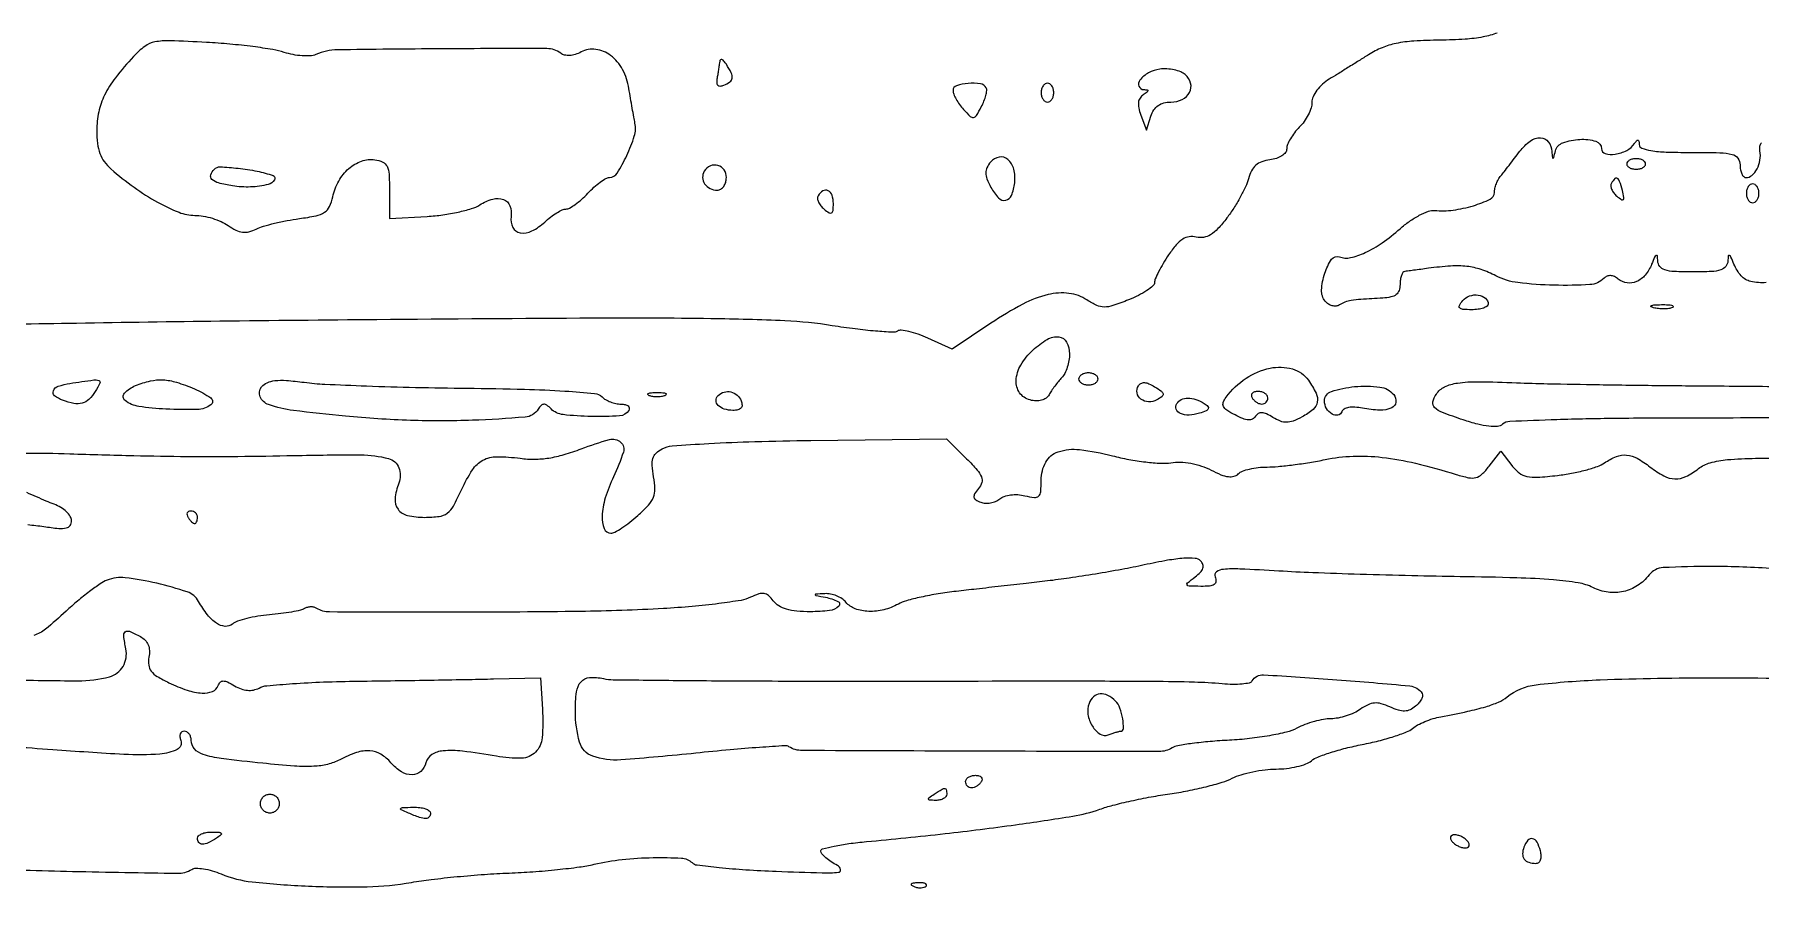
# Model space of a CAD drawing. Extents: x 0 to 5034, y 0 to 2560.
# Drawn here: x 2512.1 to 2786.2, y 223.4 to 359.7 of the extents above; entities that cross this region are included whole.
import ezdxf

# ---------------------------------------------------------------- set-up
doc = ezdxf.new("R2010")
doc.units = 0

msp = doc.modelspace()

# ---------------------------------------------------------------- linework, layer by layer
for points in [[(2033.325134, 261.316347, -0.000063), (2297.5, 260.550923, -0.001268)], [(2744.435066, 359.978248, -0.042606), (2742.192211, 359.348477, -0.031769), (2739.331324, 358.988807, -0.01226), (2735.332326, 358.840666, 0.011988), (2731.195931, 358.689686, 0.035154), (2728.370342, 358.318155, 0.047527), (2726.139795, 357.637934, 0.043145), (2724, 356.531492, -0.000914), (2722.459228, 355.562014, -0.000641), (2720.720312, 354.475393, -0.000646), (2719.052068, 353.438895, -0.00135), (2717.75, 352.637094, 0.04758), (2716.697994, 351.846713, 0.046787), (2715.807813, 350.867606, 0.050742), (2715.19726, 349.855848, 0.110841), (2715, 348.976947, -0.07863), (2714.857412, 348.075846, -0.038041), (2714.4125, 346.993228, -0.036516), (2713.765392, 345.911144, -0.043386), (2713, 345, 0.032267), (2712.234623, 344.128905, 0.032245), (2711.5875, 343.166387, 0.034018), (2711.136445, 342.254681, 0.098168), (2711, 341.566422, -0.165945), (2710.801696, 340.985376, -0.084), (2710.226771, 340.454692, -0.067029), (2709.362084, 340.043443, -0.04822), (2708.316063, 339.816422, 0.056196), (2707.031924, 339.516256, 0.095542), (2706.084825, 338.958269, 0.094166), (2705.404303, 338.081619, 0.053314), (2704.921765, 336.82186, -0.043506), (2704.46173, 335.546691, -0.017272), (2703.621802, 333.883837, -0.016939), (2702.586395, 332.141316, -0.020399), (2701.493887, 330.580872, -0.022842), (2700.072513, 328.884011, -0.067036), (2698.903152, 327.911068, -0.098964), (2697.804168, 327.493878, -0.101135), (2696.638185, 327.535943, 0.093883), (2695.495113, 327.593638, 0.109064), (2694.475733, 327.216844, 0.076018), (2693.449663, 326.311325, 0.025754), (2692.25, 324.715051, 0.013749), (2691.388518, 323.357588, 0.016747), (2690.660938, 322.039901, 0.015391), (2690.126286, 320.904914, 0.102722), (2690, 320.2967, -0.219807), (2689.761956, 319.781379, -0.030088), (2688.790734, 319.050422, -0.02998), (2687.460173, 318.279605, -0.021133), (2685.883349, 317.570002, -0.013861), (2683.391229, 316.652139, -0.080827), (2682.016115, 316.424766, -0.110108), (2680.839682, 316.683851, -0.036), (2679.278656, 317.553073, 0.11531), (2676.415122, 318.599753, 0.090016), (2673.099218, 318.404817, 0.062667), (2669.074401, 316.874039, 0.025045), (2664.002308, 313.842706), (2657.876405, 309.751985), (2654.025069, 311.488696, 0.021678), (2652.476187, 312.107847, 0.028135), (2651.007398, 312.531281, 0.028168), (2649.783291, 312.739014, 0.167889), (2649.160407, 312.599137, -0.153375), (2648.40448, 312.406764, -0.006969), (2645.705956, 312.593584, -0.011098), (2642.469336, 312.935513, -0.007672), (2638.823541, 313.459674, 0.028236), (2631.297329, 314.227578, 0.008015), (2619.533059, 314.571092, 0.004573), (2600.902, 314.645914, 0.00084), (2566.5, 314.411645, 0.000871), (2541.568667, 314.156555, 0.001139), (2518.775, 313.831699, 0.000837), (2499.670334, 313.483907, 0.010657)], [(2787.153038, 320.316264, -0.080481), (2784.69068, 320.490489, -0.154172), (2783.177055, 321.392025, -0.086655), (2782.039362, 323.227834, 0.008363), (2781.561162, 324.363176, 0.167583), (2781.309453, 324.634753, 0.522966), (2781.131363, 324.543743, 0.024619), (2781.063386, 323.75, -0.157581), (2780.744083, 322.871988, -0.152324), (2779.967271, 322.332427, -0.065259), (2778.449923, 322.065046, -0.011024), (2775.5, 322, -0.011024), (2772.550077, 322.065046, -0.065259), (2771.032729, 322.332427, -0.152324), (2770.255917, 322.871988, -0.157581), (2769.936614, 323.75, 0.024619), (2769.868637, 324.543743, 0.522966), (2769.690547, 324.634753, 0.167583), (2769.438838, 324.363176, 0.008363), (2768.960638, 323.227834, -0.076823), (2767.940831, 321.508119, -0.116146), (2766.562162, 320.458023, -0.140971), (2765.058881, 320.246825, -0.138935), (2763.663471, 320.864331, 0.060327), (2763.044739, 321.262857, 0.099104), (2762.444024, 321.418901, 0.113341), (2761.886897, 321.323763, 0.097948), (2761.392945, 320.992945, -0.183615), (2759.160616, 319.990114, -0.020449), (2753.480878, 319.88709, -0.024713), (2747.724943, 320.303232, -0.08915), (2744.224919, 321.38369, 0.038212), (2741.862244, 322.385015, 0.05348), (2739.625042, 322.879699, 0.044302), (2737.034565, 322.937245, 0.017698), (2733.5, 322.576438, -0.000664), (2732.296397, 322.411988, -0.000792), (2731.160937, 322.260217, -0.000683), (2730.203017, 322.135053, -0.005165), (2729.75, 322.081242, 0.219168), (2729.46203, 321.908852, 0.063583), (2729.220313, 321.436365, 0.05101), (2729.054894, 320.77177, 0.035519), (2729, 320, -0.08232), (2728.842937, 319.05248, -0.145805), (2728.387743, 318.412314, -0.113534), (2727.562108, 318.026624, -0.039303), (2726.25, 317.85194, 0.002721), (2722.788514, 317.646679, 0.023113), (2721.240903, 317.474361, 0.051082), (2720.256139, 317.213257, 0.053854), (2719.363307, 316.76101, -0.121791), (2718.84468, 316.581005, -0.088517), (2718.233605, 316.633004, -0.080182), (2717.624419, 316.906136, -0.074278), (2717.113721, 317.362975, -0.189239), (2716.534396, 319.118959, -0.06493), (2717.036061, 321.798737, -0.073596), (2718.135685, 324.008921, -0.344932), (2719.404184, 324.398394, 0.148182), (2721.122417, 324.27415, 0.05358), (2723.463148, 325.07355, 0.043854), (2726.160215, 326.631458, 0.028155), (2729, 328.870941, -0.028533), (2730.486848, 330.041661, -0.030911), (2732.059375, 331.001783, -0.032501), (2733.496804, 331.646058, -0.112886), (2734.5, 331.778814, 0.05672), (2737.426612, 331.837547, 0.040135), (2740.641348, 332.534889, 0.037593), (2743.314877, 333.568747, 0.289357), (2744, 334.653497, -0.057385), (2744.073215, 335.289331, -0.034154), (2744.296947, 336.018871, -0.033804), (2744.623768, 336.72508, -0.049005), (2745.010883, 337.292206, 0.007138), (2745.532645, 337.933999, 0.002064), (2746.319929, 338.939657, 0.002075), (2747.197898, 340.080488, 0.002213), (2748.047672, 341.204498, -0.074434), (2749.665607, 342.802774, -0.162104), (2751.308148, 343.327622, -0.233768), (2752.53806, 342.700671, -0.143371), (2753.116001, 341.143011, 0.004701), (2753.193078, 340.180253, 0.44238), (2753.292828, 340.104656, 0.286644), (2753.410431, 340.212645, 0.003515), (2753.689326, 341.25, -0.247349), (2754.869992, 342.541554, -0.074711), (2757.562194, 343.076404, -0.082796), (2760.115072, 342.773117, -0.333425), (2761, 341.59362, 0.337686), (2761.596033, 340.811729, 0.106217), (2763.161046, 340.723203, 0.079553), (2765.002071, 341.320877, 0.126687), (2766.234687, 342.412284, -0.029473), (2766.574329, 342.856308, -0.274601), (2766.793903, 342.929779, -0.311475), (2766.942298, 342.771696, -0.034426), (2766.984687, 342.25, 0.31167), (2767.400531, 341.663187, 0.048871), (2768.849516, 341.289541, 0.030239), (2771.240734, 341.06351, 0.008447), (2775, 341, -0.005351), (2779.801161, 340.948615, -0.055952), (2781.75, 340.6875, -0.176663), (2782.650825, 340.078201, -0.157888), (2783, 339, 0.045091), (2783.06918, 338.23444, 0.064972), (2783.276414, 337.5875, 0.084925), (2783.581425, 337.150357, 0.200667), (2783.940983, 337, 0.181212), (2784.893674, 337.357001, 0.093304), (2785.693441, 338.371348, 0.079952), (2786.162618, 339.777583, 0.081559), (2786.162183, 341.25, -0.078477), (2786.157521, 341.975962, -0.131142), (2786.400016, 342.532359, -0.136836)], [(2788.353626, 274.838992, 0.017078), (2778.549948, 275.194741, 0.013096), (2770.795091, 275.008036, 0.218936), (2768.57105, 273.846407, -0.08347), (2766.732519, 272.147839, -0.089819), (2764.484241, 271.19692, -0.089435), (2762.037133, 271.092648, -0.081915), (2759.625365, 271.836779, 0.07634), (2757.314246, 272.578001, 0.018966), (2753.358131, 273.055207, 0.013274), (2747.533149, 273.379236, 0.003888), (2738.569788, 273.569706, -0.002382), (2730.864575, 273.710219, -0.001968), (2722.653466, 273.931425, -0.001986), (2715.121839, 274.193941, -0.005321), (2709.761159, 274.459269, 0.003473), (2703.566671, 274.788825, 0.03385), (2700.944491, 274.732525, 0.135196), (2699.846748, 274.321957, 0.339884), (2699.618148, 273.552707, -0.101843), (2699.739949, 272.814036, -0.23919), (2699.474877, 272.339176, -0.12705), (2698.753597, 272.084545, -0.024444), (2697.356989, 272.031803, -0.005951), (2695.508278, 272.074393, -0.253027), (2695.179443, 272.267322, -0.373384), (2695.233346, 272.581057, -0.009606), (2696.446253, 273.53555, 0.036127), (2697.287825, 274.27328, 0.111469), (2697.685221, 274.91165, 0.168127), (2697.686192, 275.498982, 0.113968), (2697.328481, 276.071519, 0.179324), (2696.433921, 276.482347, 0.036594), (2694.662473, 276.486756, 0.026422), (2692.088418, 276.167236, 0.00894), (2688.382228, 275.438261, -0.007369), (2684.820044, 274.72598, -0.00455), (2680.612279, 273.988454, -0.004563), (2676.440116, 273.335305, -0.00817), (2673, 272.886167, -0.000015), (2669.620405, 272.501078, -0.000009), (2665.646875, 272.048503, -0.000009), (2661.720815, 271.601478, -0.000016), (2658.5, 271.234917, 0.012355), (2655.659914, 270.840481, 0.013335), (2652.914624, 270.314281, 0.012932), (2650.58997, 269.740697, 0.060409), (2649.315741, 269.219239, -0.066312), (2647.02034, 268.311245, -0.069613), (2644.605579, 268.056145, -0.07821), (2642.473227, 268.465912, -0.13382), (2641, 269.5, 0.07507), (2640.367239, 270.064237, 0.048554), (2639.495827, 270.519372, 0.047819), (2638.533582, 270.805187, 0.06436), (2637.627555, 270.863818, 0.001413), (2636.177472, 270.766884, 0.4565), (2636.11649, 270.685783, 0.299562), (2636.209157, 270.594673, 0.001134), (2637.75, 270.294267, -0.064484), (2639.718157, 269.644075, -0.523385), (2639.843658, 268.859306, -0.163652), (2638.395452, 268.176481, -0.029048), (2635.360243, 268, -0.022497), (2633.177044, 268.09828, -0.048575), (2631.526273, 268.410703, -0.065048), (2630.309024, 268.945607, -0.099192), (2629.460761, 269.722776, 0.051825), (2628.702413, 270.56181, 0.144911), (2627.993806, 270.899304, 0.12196), (2627.137056, 270.825397, 0.031784), (2625.850518, 270.293068, -0.073389), (2624.335379, 269.808813, -0.008584), (2620.81234, 269.291963, -0.010148), (2616.575585, 268.831733, -0.00814), (2612, 268.50343, -0.010397), (2598.785395, 268.046627, -0.00355), (2579.600849, 267.918852, -0.000717), (2558.949467, 267.95757, -0.138441), (2556.955262, 268.52765, 0.083099), (2556.515287, 268.707351, 0.059451), (2555.985484, 268.762211, 0.058768), (2555.450593, 268.690658, 0.075943), (2554.99532, 268.497108, -0.082814), (2554.353042, 268.234354, -0.011656), (2552.945381, 267.949355, -0.013035), (2551.248344, 267.692209, -0.010752), (2549.42763, 267.504357, 0.019586), (2547.583488, 267.281106, 0.021348), (2545.815384, 266.918401, 0.021405), (2544.33865, 266.48122, 0.090772), (2543.538256, 266.031749, -0.199243), (2542.386118, 265.676121, -0.125445), (2541.040829, 266.157349, -0.079455), (2539.594148, 267.509651, -0.037598), (2538.179298, 269.644096, 0.185597), (2536.377627, 271.141934, 0.024781), (2531.537294, 272.518099, 0.027275), (2526.534979, 273.391798, 0.125721), (2523.643171, 273.008578, 0.053814), (2522.540106, 272.42106, 0.012744), (2520.843995, 271.203996, 0.012969), (2518.956356, 269.69668, 0.012463), (2517.123619, 268.073945, -0.014842), (2513.857089, 265.209312, -0.10605), (2512.002777, 264.24641, -0.227513)], [(2793.697148, 298.865866, -0.002527), (2774.83398, 298.775662, 0.002766), (2763.143552, 298.714166, 0.00556), (2753.919845, 298.512022, 0.002236), (2746.427243, 298.230885, 0.161195), (2745.286209, 297.799288, -0.149068), (2744.452911, 297.461324, -0.049814), (2743.123339, 297.474886, -0.036598), (2741.338178, 297.805101, -0.016154), (2739.036209, 298.487973, -0.010237), (2735.730153, 299.661746, -0.101554), (2734.492147, 300.444902, -0.261566), (2734.224216, 301.334075, -0.092723), (2734.765313, 302.600056, -0.13551), (2736.076564, 303.733025, -0.075948), (2738.108857, 304.343038, -0.038044), (2741.435787, 304.556076, -0.007256), (2747.5, 304.394636, 0.005122), (2752.42626, 304.24245, 0.0012), (2760.681211, 304.091864, 0.001236), (2770.178741, 303.964895, 0.001214), (2779.733911, 303.883992, -0.002303), (2791.904181, 303.754453, -0.012089)], [(2510.553027, 293.187471, -0.011162), (2517.75, 293.108341, 0.002347), (2527.886444, 292.818122, 0.003996), (2536.361562, 292.683042, 0.004267), (2544.436199, 292.687804, 0.003221), (2553.306116, 292.825872, -0.006379), (2563.934761, 292.924175, -0.063657), (2568.338057, 292.345581, -0.241706), (2569.972567, 290.876607, -0.183957), (2569.973851, 288.431223, 0.065207), (2569.384241, 285.947676, 0.189843), (2569.850081, 284.279791, 0.176978), (2571.363119, 283.303808, 0.055697), (2574.081995, 283, 0.031385), (2576.384838, 283.144692, 0.129779), (2577.667131, 283.662239, 0.10756), (2578.653766, 284.799103, 0.018255), (2579.946231, 287.381969, -0.035247), (2581.665887, 290.545345, -0.128298), (2583.329427, 292.086423, -0.124835), (2585.560709, 292.641015, -0.03258), (2589.27353, 292.381045, 0.036614), (2591.524791, 292.241638, 0.035765), (2593.790363, 292.429773, 0.032057), (2596.218082, 292.968687, 0.020377), (2598.964551, 293.88885, -0.022931), (2603.421094, 295.356682, -0.251685), (2605.197492, 294.95794, -0.302879), (2605.638921, 293.354653, -0.02998), (2604.083359, 289.453952, 0.034533), (2602.771327, 286.074914, 0.063464), (2602.259534, 283.173009, 0.10654), (2602.582129, 281.229271, 0.307707), (2603.654936, 280.5, 0.125214), (2604.284263, 280.660111, 0.019706), (2605.390825, 281.319915, 0.020839), (2606.658469, 282.222502, 0.016853), (2607.94252, 283.291201, 0.024105), (2609.624329, 284.941767, 0.090564), (2610.413804, 286.184539, 0.104787), (2610.653221, 287.526971, 0.0383), (2610.442445, 289.455101, -0.02593), (2610.201953, 291.244505, -0.095103), (2610.3245, 292.375993, -0.129073), (2610.828691, 293.190564, -0.067207), (2611.803818, 293.895007, -0.104647), (2613.398083, 294.358389, -0.004567), (2619.215044, 294.738152, -0.007109), (2626.496705, 295.043008, -0.003937), (2635.392105, 295.218728), (2656.986296, 295.475243), (2660.164721, 292.296817, -0.014833), (2661.846113, 290.51259, -0.086427), (2662.522509, 289.41833, -0.168534), (2662.564999, 288.520503, -0.101871), (2662.058949, 287.571029, 0.030128), (2661.436289, 286.721479, 0.184066), (2661.325831, 286.198609, 0.221133), (2661.598321, 285.792628, 0.04453), (2662.400111, 285.399957, 0.079313), (2663.124974, 285.246888, 0.056087), (2663.956807, 285.298725, 0.055639), (2664.764205, 285.535673, 0.074162), (2665.417082, 285.931184, -0.092738), (2666.145488, 286.336501, -0.049346), (2667.154907, 286.566701, -0.045905), (2668.290428, 286.605163, -0.047039), (2669.404347, 286.434651, 0.030229), (2670.918531, 286.150559, 0.22554), (2671.594706, 286.373611, 0.184564), (2671.927847, 287.074891, 0.019619), (2672, 288.913031, -0.126446), (2672.731981, 291.761202, -0.186686), (2674.686211, 293.402428, -0.112672), (2678.111573, 293.763564, -0.033481), (2683.317317, 292.782401, 0.017529), (2685.913119, 292.206909, 0.016426), (2688.599667, 291.800139, 0.016654), (2691.005715, 291.597273, 0.052731), (2692.61772, 291.685299, -0.04998), (2694.108913, 291.774939, -0.035744), (2695.770977, 291.589196, -0.034752), (2697.447162, 291.157219, -0.038907), (2698.982622, 290.508987, 0.02239), (2700.559814, 289.780918, 0.062939), (2701.731673, 289.466677, 0.097649), (2702.621729, 289.518716, 0.13387), (2703.314902, 289.914902, -0.107081), (2703.964895, 290.333408, -0.031465), (2705.106383, 290.681252, -0.030026), (2706.47425, 290.920068, -0.028211), (2707.889805, 291, 0.023167), (2709.622288, 291.080315, 0.008733), (2712.034667, 291.347037, 0.008629), (2714.653727, 291.729059, 0.010396), (2717.099398, 292.181403, -0.041943), (2721.529515, 292.714887, -0.037283), (2726.167924, 292.536114, -0.031022), (2731.455913, 291.600731, -0.016218), (2737.904683, 289.819214, 0.023306), (2739.896981, 289.299096, 0.113816), (2741.054349, 289.319811, 0.131572), (2741.998744, 289.843358, 0.035398), (2743.154683, 291.129338), (2745, 293.5), (2746.75, 291.264333, 0.057827), (2747.92833, 290.072419, 0.115052), (2749.119006, 289.502376, 0.070867), (2750.806654, 289.374013, 0.012302), (2754, 289.662788, 0.018044), (2756.250301, 290.004898, 0.018194), (2758.463799, 290.507654, 0.018336), (2760.355223, 291.085278, 0.067014), (2761.472506, 291.648455, -0.055099), (2763.36195, 292.657797, -0.117966), (2764.987928, 292.89639, -0.105765), (2766.66127, 292.378958, -0.038989), (2768.727129, 291, 0.04328), (2770.891832, 289.581721, 0.115756), (2772.661292, 289.105282, 0.123138), (2774.389893, 289.478261, 0.052299), (2776.409108, 290.75, -0.100936), (2778.259286, 291.679076, -0.043494), (2780.988744, 292.167992, -0.02136), (2785.460476, 292.380999, -0.003396), (2794.234629, 292.364253, -0.005364)], [(2511.068066, 281.847149, -0.013542), (2513.598726, 281.537466, 0.012092), (2515.958821, 281.241706, 0.077116), (2517.160276, 281.305978, 0.192152), (2517.764632, 281.708049, 0.152176), (2518, 282.463478, 0.142462), (2517.801428, 283.146263, 0.060843), (2517.192187, 283.888093, 0.053336), (2516.302014, 284.572016, 0.047056), (2515.25, 285.086048, -0.008452), (2513.987977, 285.586259, -0.004602), (2512.454869, 286.240728, -0.004584), (2510.907872, 286.934997, -0.007254)], [(2507.775327, 257.216934, 0.007627), (2518.992001, 257.028094, 0.063734), (2524.016553, 257.6631, 0.201601), (2526.175481, 259.307319, 0.181826), (2526.631558, 262.092212, -0.016151), (2526.287917, 264.154711, -0.256028), (2526.535158, 264.795023, -0.28631), (2527.181252, 264.888259, -0.019256), (2528.933838, 264.035409, -0.077765), (2529.685817, 263.467758, -0.094244), (2530.170052, 262.730319, -0.08763), (2530.371389, 261.822647, -0.058154), (2530.293707, 260.756095, 0.0788), (2530.254308, 259.510023, 0.135714), (2530.651417, 258.558719, 0.09191), (2531.616497, 257.708401, 0.023502), (2533.459537, 256.720687, 0.02962), (2536.387482, 255.531667, 0.066713), (2538.734002, 255.072356, 0.107577), (2540.384241, 255.328962, 0.217002), (2541.286013, 256.25, -0.102783), (2541.623779, 256.798077, -0.208552), (2542.080791, 256.992615, -0.110832), (2542.760637, 256.833769, -0.020876), (2543.892378, 256.227143, 0.04618), (2544.933842, 255.734944, 0.064517), (2545.937751, 255.510092, 0.071055), (2546.888368, 255.558032, 0.074085), (2547.773032, 255.871128, -0.099563), (2549.016277, 256.24157, -0.00543), (2553.105203, 256.570434, -0.008269), (2558.011222, 256.83, -0.005932), (2563.5, 256.964262, 0.000529), (2569.409953, 257.044934, 0.000462), (2575.590625, 257.141561, 0.000465), (2581.17577, 257.239238, 0.001386), (2585, 257.320276), (2592.5, 257.5), (2592.793375, 252.5, -0.03607), (2592.732351, 247.980036, -0.173577), (2591.677909, 245.676849, -0.196461), (2589.494761, 244.728632, -0.047883), (2585.5, 245.024475, 0.010941), (2580.075064, 245.831803, 0.0543), (2576.996189, 245.885256, 0.119422), (2575.223187, 245.28023, 0.189326), (2574.289749, 244, -0.144012), (2573.453402, 242.61055, -0.187892), (2572.082815, 242.076658, -0.141534), (2570.393347, 242.564668, -0.075216), (2568.732028, 244, 0.081312), (2567.121539, 245.357682, 0.120587), (2565.365171, 245.897429, 0.096409), (2563.269606, 245.614738, 0.038615), (2560.596458, 244.473484, -0.059814), (2558.662786, 243.742963, -0.049062), (2556.475702, 243.426534, -0.029794), (2553.420123, 243.469109, -0.007112), (2548.356403, 243.914481, -0.005473), (2541.788355, 244.659174, -0.046708), (2538.897771, 245.29705, -0.133811), (2537.520737, 246.192526, -0.184081), (2537, 247.559017, 0.075245), (2536.916675, 248.109575, 0.088895), (2536.674822, 248.576711, 0.100703), (2536.315169, 248.888989, 0.129283), (2535.893011, 249, 0.15171), (2535.517214, 248.883289, 0.152442), (2535.274514, 248.574413, 0.115417), (2535.211464, 248.105367, 0.067655), (2535.341982, 247.551192, -0.389686), (2534.767963, 246.100407, -0.094639), (2532.045021, 245.369765, -0.032187), (2526.312237, 245.317675, -0.005038), (2515.023513, 246.056362, 0.005314), (2508.435872, 246.483785, 0.007731)], [(2502.739526, 227.201204, 0.004291), (2518.175848, 226.733657, 0.001519), (2534.797663, 226.423472, 0.143267), (2537.089262, 227.055167, -0.143191), (2537.770666, 227.24311, -0.034758), (2538.94643, 227.143155, -0.032828), (2540.333144, 226.833161, -0.027561), (2541.753167, 226.329773, 0.07263), (2546.709445, 225.060145, 0.015321), (2555.641728, 224.387821, 0.016882), (2564.955673, 224.287902, 0.037699), (2572, 224.983274, -0.013453), (2575.126036, 225.445672, -0.006122), (2579.234375, 225.889885, -0.006057), (2583.579002, 226.252849, -0.008279), (2587.5, 226.467458, 0.008528), (2591.275739, 226.676006, 0.007672), (2595.178125, 227.018642, 0.007712), (2598.668411, 227.433636, 0.023928), (2601, 227.861807, -0.030551), (2605.431416, 228.615092, -0.022757), (2610.383338, 228.92145, -0.017641), (2614.853551, 228.836519, -0.175703), (2616.55, 228.115006, 0.158215), (2617.341858, 227.745926, 0.005159), (2620.867447, 227.349363, 0.009426), (2625.088041, 226.998923, 0.006362), (2629.913649, 226.751317, 0.002156), (2637.222543, 226.501028, 0.030932), (2639.822141, 226.584048, 0.45086), (2640.149347, 227.032922, 0.221238), (2639.663649, 227.668248, -0.023765), (2638.643679, 228.266068, -0.031613), (2637.782447, 228.908464, -0.032764), (2637.162313, 229.509288, -0.18603), (2637, 229.930446, -0.340547), (2637.285007, 230.300372, -0.012344), (2639.129687, 230.738511, -0.018062), (2641.470622, 231.146101, -0.011118), (2644.25, 231.464417, 0.004833), (2656.744688, 232.736537, 0.006702), (2667.915531, 234.134914, 0.006071), (2677.030099, 235.513171, 0.04427), (2681.308308, 236.608778, -0.021908), (2683.380812, 237.239391, -0.008625), (2686.283451, 237.932255, -0.008517), (2689.450889, 238.57444, -0.010529), (2692.422373, 239.059903, 0.013136), (2695.306963, 239.546621, 0.012476), (2698.212386, 240.191376, 0.012527), (2700.751489, 240.889661, 0.042353), (2702.348661, 241.524049, -0.0418), (2703.76997, 242.0904, -0.021789), (2705.618359, 242.566439, -0.021511), (2707.570375, 242.892435, -0.030625), (2709.324897, 243, 0.029243), (2710.978821, 243.096815, 0.028429), (2712.626097, 243.385998, 0.029643), (2714.040864, 243.808019, 0.08646), (2714.921259, 244.314036, -0.081536), (2715.917214, 244.899504, -0.014798), (2717.94562, 245.61504, -0.015587), (2720.395723, 246.315241, -0.013573), (2723, 246.897742, 0.013542), (2725.598527, 247.478789, 0.015777), (2728.03125, 248.174702, 0.014862), (2730.038544, 248.884524, 0.085802), (2731, 249.461901, -0.056341), (2731.785335, 249.998515, -0.023938), (2732.940625, 250.540988, -0.023318), (2734.241415, 251.007727, -0.028244), (2735.5, 251.317597, 0.006633), (2739.746563, 252.170452, 0.019792), (2742.61789, 252.906812, 0.028786), (2744.628238, 253.636501, 0.067037), (2746, 254.458047, -0.139545), (2750.606282, 256.384858, -0.020508), (2760.790117, 257.179513, -0.009926), (2779.020645, 257.489684, -0.000998), (2822.5, 257.279414, 0.000401)]]:
    msp.add_lwpolyline(points, format="xyb")
for points in [[(2527.833981, 356.243245, 0.020932), (2524.975782, 352.867601, 0.050361), (2523.237826, 350.096053, 0.062674), (2522.312732, 347.432372, 0.052318), (2522, 344.451808, 0.030231), (2522.123344, 342.41364, 0.058485), (2522.507394, 340.828655, 0.067626), (2523.19908, 339.530646, 0.056525), (2524.25, 338.374091, 0.024673), (2527.918615, 335.46194, 0.029099), (2531.66593, 333.094597, 0.031486), (2535.071173, 331.48189, 0.095123), (2537.581244, 331, -0.044985), (2538.888751, 330.882125, -0.0294), (2540.361004, 330.524022, -0.029539), (2541.7666, 330.000651, -0.048916), (2542.86836, 329.379651, 0.03724), (2544.107379, 328.642717, 0.084116), (2545.148963, 328.32703, 0.092636), (2546.171689, 328.38672, 0.052613), (2547.340867, 328.811082, -0.040412), (2548.484151, 329.257838, -0.013029), (2550.24102, 329.735912, -0.012898), (2552.230958, 330.168034, -0.014115), (2554.181755, 330.482471, 0.017424), (2556.833271, 330.92787, 0.09457), (2558.175677, 331.479437, 0.139697), (2558.957461, 332.380259, 0.055298), (2559.488435, 333.947347, -0.073156), (2560.438711, 336.454796, -0.0853), (2562.035876, 338.435949, -0.095323), (2564.039657, 339.615494, -0.121256), (2566.167535, 339.830358, -0.073362), (2567.418892, 339.460803, -0.173541), (2568.102065, 338.78863, -0.097834), (2568.423665, 337.55394, -0.014941), (2568.5, 335), (2568.5, 330.5), (2574.5, 330.839042, 0.020076), (2576.968031, 331.078184, 0.01976), (2579.422169, 331.51528, 0.020086), (2581.537632, 332.068851, 0.068044), (2582.830788, 332.665029, -0.072615), (2584.894656, 333.593855, -0.161198), (2586.597632, 333.522743, -0.21368), (2587.616454, 332.509995, -0.127463), (2587.814014, 330.781471, 0.15244), (2588.093435, 329.080226, 0.241517), (2589.260097, 328.22692, 0.156841), (2591.117802, 328.514548, 0.071438), (2593.15799, 329.932563, -0.023307), (2594.091033, 330.723923, -0.026185), (2595.059283, 331.39269, -0.026771), (2595.933321, 331.868556, -0.111721), (2596.514247, 332, 0.129569), (2597.099948, 332.154368, 0.026701), (2598.007251, 332.734375, 0.026424), (2599.017411, 333.542956, 0.022193), (2600, 334.5, -0.020557), (2600.978072, 335.458899, -0.024779), (2601.974701, 336.272852, -0.02461), (2602.864797, 336.863789, -0.129214), (2603.424314, 337.024604, 0.251118), (2604.656163, 337.721643, 0.031014), (2606.192136, 340.521245, 0.034717), (2607.382382, 343.586486, 0.126169), (2607.485908, 345.656667, -0.005407), (2607.302563, 346.608811, -0.001718), (2607.049577, 348.031508, -0.001715), (2606.778502, 349.619071, -0.001909), (2606.528057, 351.152723, 0.08329), (2605.511358, 354.177587, 0.107406), (2603.618039, 356.405266, 0.130138), (2601.265476, 357.382054, 0.15782), (2598.925887, 356.960336, -0.046335), (2598.002786, 356.571368, -0.061571), (2597.107971, 356.405575, -0.071363), (2596.31381, 356.471056, -0.107002), (2595.686078, 356.765006, 0.163994), (2593.509549, 357.500914, 0.001589), (2576.65718, 357.463367, 0.002393), (2560.250912, 357.296131, 0.098378), (2556.791241, 356.554732, -0.08743), (2555.908102, 356.345328, -0.031851), (2554.617629, 356.352144, -0.030411), (2553.17676, 356.540175, -0.031803), (2551.791241, 356.90009, 0.038637), (2549.954363, 357.350576, 0.008944), (2546.802672, 357.812006, 0.009182), (2543.144186, 358.212825, 0.008867), (2539.43062, 358.484498, 0.005365), (2533.604764, 358.74429, 0.056246), (2531.226779, 358.557138, 0.112653), (2529.614429, 357.846227, 0.046714)], [(2620.938802, 355.5, -0.011443), (2620.881452, 355.001111, -0.004215), (2620.778528, 354.300026, -0.004175), (2620.65324, 353.53603, -0.005006), (2620.522135, 352.819239, 0.054524), (2620.464659, 352.119691, 0.184161), (2620.636532, 351.70299, 0.220792), (2621.014607, 351.551659, 0.078293), (2621.598646, 351.676228, 0.066177), (2622.550452, 352.194435, 0.207893), (2622.910368, 352.808548, 0.14585), (2622.766278, 353.650546, 0.028655), (2622, 355, 0.032519), (2621.620168, 355.511489, 0.107086), (2621.288406, 355.765625, 0.292149), (2621.062816, 355.736554, 0.198183)], [(2690.834634, 354.229681, 0.092886), (2689.065967, 353.654529, 0.10147), (2687.688312, 352.489684, 0.260808), (2687.534173, 351.512239, 0.310539), (2688.281385, 350.984687, -0.03205), (2688.828948, 350.942638, -0.395237), (2688.948875, 350.793509, -0.219877), (2688.822933, 350.56749, -0.016033), (2688.218725, 350.156341, 0.107742), (2687.697654, 349.640769, 0.114239), (2687.45234, 348.965696, 0.08383), (2687.493158, 348.082947, 0.035224), (2687.827203, 346.938077), (2688.716956, 344.532847), (2689.425866, 346.766423, -0.06744), (2689.892962, 347.753452, -0.095473), (2690.56581, 348.451452, -0.092907), (2691.464728, 348.861641, -0.060777), (2692.598772, 349, 0.111561), (2694.406096, 349.408334, 0.162315), (2695.57402, 350.532317, 0.188131), (2695.73736, 352.000065, 0.149118), (2694.886744, 353.365478, 0.085704), (2694.164291, 353.805055, 0.041397), (2693.124405, 354.118625, 0.039447), (2691.956935, 354.272767, 0.045426)], [(2658, 350.828741, 0.095896), (2658.111149, 350.254543, 0.03048), (2658.486683, 349.46376, 0.029159), (2659.022715, 348.613694, 0.028674), (2659.656792, 347.826747, 0.017565), (2660.724061, 346.72761, 0.232113), (2661.24795, 346.560468, 0.222457), (2661.71427, 346.869396, 0.016138), (2662.495644, 348.248006, 0.02548), (2662.918964, 349.165181, 0.031499), (2663.213599, 350.058789, 0.032921), (2663.359339, 350.817831, 0.154108), (2663.279835, 351.25, 0.23808), (2662.34845, 351.908752, 0.057001), (2660.396721, 351.975646, 0.059826), (2658.561557, 351.605307, 0.323683)], [(2672, 350.5, 0.064853), (2672.074694, 349.926543, 0.082425), (2672.29375, 349.440625, 0.098894), (2672.618646, 349.115568, 0.148195), (2673, 349, 0.148195), (2673.381354, 349.115568, 0.098894), (2673.70625, 349.440625, 0.082425), (2673.925306, 349.926543, 0.064853), (2674, 350.5, 0.064853), (2673.925306, 351.073457, 0.082425), (2673.70625, 351.559375, 0.098894), (2673.381354, 351.884432, 0.148195), (2673, 352, 0.148195), (2672.618646, 351.884432, 0.098894), (2672.29375, 351.559375, 0.082425), (2672.074694, 351.073457, 0.064853)], [(2663.981943, 339.478242, 0.058496), (2663.394051, 338.572783, 0.118308), (2663.20675, 337.748694, 0.092992), (2663.396752, 336.799131, 0.027121), (2664.030509, 335.442993, 0.063854), (2665.222089, 333.770126, 0.258797), (2666.368571, 333.392932, 0.257792), (2667.298952, 334.165878, 0.063515), (2667.800558, 336.162715, 0.09202), (2667.660918, 338.332304, 0.153182), (2666.709071, 339.878559, 0.22547), (2665.333778, 340.261364, 0.178361)], [(2765, 339.166667, 0.17482), (2765.114688, 338.848674, 0.093122), (2765.440625, 338.578125, 0.073362), (2765.926139, 338.395023, 0.053595), (2766.5, 338.333333, 0.053595), (2767.073861, 338.395023, 0.073362), (2767.559375, 338.578125, 0.093122), (2767.885312, 338.848674, 0.17482), (2768, 339.166667, 0.17482), (2767.885312, 339.484659, 0.093122), (2767.559375, 339.755208, 0.073362), (2767.073861, 339.93831, 0.053595), (2766.5, 340, 0.053595), (2765.926139, 339.93831, 0.073362), (2765.440625, 339.755208, 0.093122), (2765.114688, 339.484659, 0.17482)], [(2550, 337.321927, -0.491055), (2550.234815, 336.619998, -0.185013), (2549.239114, 335.916944, -0.052432), (2546.43222, 335.50952, -0.050105), (2543.557584, 335.684368, -0.02186), (2541.345632, 336.143331, -0.125074), (2540.300403, 336.710492, -0.294676), (2540.114725, 337.432686, -0.116503), (2540.678494, 338.345161, -0.211695), (2541.608064, 338.703748, -0.015069), (2544.438915, 338.479079, -0.021873), (2547.466515, 338.011985, -0.034571)], [(2618.5, 338, 0.146325), (2618.228266, 336.990666, 0.144467), (2618.553147, 335.992115, 0.131205), (2619.404587, 335.262677, 0.112333), (2620.559017, 335, 0.137622), (2621.108519, 335.154167, 0.100183), (2621.576711, 335.5875, 0.086062), (2621.891917, 336.235643, 0.070352), (2622, 337, 0.14817), (2621.627782, 338.228473, 0.177865), (2620.657809, 338.936213, 0.178179), (2619.461727, 338.847111, 0.148632)], [(2636.570027, 334.113307, 0.165938), (2636.471484, 333.682148, 0.078442), (2636.620389, 333.124078, 0.064546), (2636.981976, 332.529284, 0.050777), (2637.51101, 331.990862, 0.028529), (2638.319179, 331.394552, 0.286403), (2638.720171, 331.386223, 0.241254), (2638.95125, 331.754609, 0.021696), (2639, 332.877555, 0.080485), (2638.787914, 334.186567, 0.197273), (2638.163326, 334.912066, 0.258637), (2637.348711, 334.882954, 0.119392)], [(2762.570027, 336.113307, 0.158778), (2762.466242, 335.686706, 0.080334), (2762.597278, 335.143258, 0.06677), (2762.933566, 334.569661, 0.053666), (2763.432336, 334.056156, 0.020832), (2764.182735, 333.484437, 0.365866), (2764.465478, 333.510543, 0.250132), (2764.562492, 333.839186, 0.013155), (2764.304694, 334.942849, 0.014693), (2763.876895, 336.402167, 0.167202), (2763.52057, 336.874917, 0.367379), (2763.120745, 336.830527, 0.05067)], [(2784, 334.5, 0.064853), (2784.074694, 333.926543, 0.082425), (2784.29375, 333.440625, 0.098894), (2784.618646, 333.115568, 0.148195), (2785, 333, 0.148195), (2785.381354, 333.115568, 0.098894), (2785.70625, 333.440625, 0.082425), (2785.925306, 333.926543, 0.064853), (2786, 334.5, 0.064853), (2785.925306, 335.073457, 0.082425), (2785.70625, 335.559375, 0.098894), (2785.381354, 335.884432, 0.148195), (2785, 336, 0.148195), (2784.618646, 335.884432, 0.098894), (2784.29375, 335.559375, 0.082425), (2784.074694, 335.073457, 0.064853)], [(2743, 316.893011, -0.251687), (2742.81567, 316.550019, -0.064169), (2742.229657, 316.262322, -0.04978), (2741.382133, 316.065013, -0.032325), (2740.377555, 316, -0.016407), (2738.978267, 316.045928, -0.183144), (2738.479603, 316.273356, -0.335831), (2738.425425, 316.67943, -0.044371), (2738.950668, 317.440559, -0.13795), (2740.037096, 318.190066, -0.116558), (2741.431061, 318.326642, -0.140564), (2742.559595, 317.83117, -0.223041)], [(2772.269032, 316.344063, -0.06278), (2771.671085, 316.185595, -0.030339), (2770.880008, 316.127736, -0.029507), (2770.036634, 316.167106, -0.037336), (2769.269032, 316.307009, -0.087174), (2768.883358, 316.48334, -0.597527), (2768.900903, 316.643467, -0.080377), (2769.431793, 316.764444, -0.012823), (2770.5, 316.805051, -0.014395), (2771.580113, 316.787295, -0.052471), (2772.257153, 316.684921, -0.333666), (2772.386009, 316.52287, -0.31318)], [(2676.5, 308.981374, -0.043174), (2676.409563, 307.935988, -0.035377), (2676.139294, 306.847216, -0.036677), (2675.743159, 305.876233, -0.074251), (2675.272065, 305.200636, 0.017944), (2674.744109, 304.600207, 0.011434), (2674.171905, 303.866737, 0.011486), (2673.64303, 303.120682, 0.020877), (2673.251175, 302.484342, -0.106643), (2672.767835, 301.936233, -0.091846), (2672.075845, 301.599873, -0.078439), (2671.211571, 301.502043, -0.053033), (2670.229111, 301.650337, -0.177468), (2668.582224, 302.794175, -0.169092), (2668.023107, 304.757416, -0.119703), (2668.770618, 307.210017, -0.072446), (2670.686406, 309.585175, -0.053044), (2672.962095, 311.284552, -0.161102), (2674.824348, 311.693115, -0.251942), (2676.038279, 310.867779, -0.120601)], [(2521.767927, 303, -0.060358), (2520.758841, 301.74913, -0.127941), (2519.684319, 301.138302, -0.114615), (2518.366773, 301.093258, -0.043114), (2516.581787, 301.606989, -0.076593), (2515.304793, 302.336951, -0.339769), (2515.109474, 303.122994, -0.212273), (2515.887725, 303.834962, -0.043093), (2517.75, 304.283746, -0.002662), (2521.525773, 304.835179, -0.112711), (2522.332813, 304.766595, -0.455747), (2522.511919, 304.350298, -0.027332)], [(2537.509472, 303.431596, -0.05734), (2540.123728, 301.968142, -0.513325), (2540.120844, 300.856224, -0.149741), (2537.983114, 300.142036, -0.018213), (2532.977799, 300.19843, -0.025526), (2528.693188, 300.622825, -0.128424), (2526.499285, 301.563921, -0.439708), (2526.404258, 302.725841, -0.111123), (2528.166252, 303.937858, -0.038322), (2530.522671, 304.678651, -0.070646), (2532.520192, 304.852724, -0.061953), (2534.657408, 304.468494, -0.023542)], [(2580.801564, 303.517672, -0.003547), (2589.919164, 303.35382, -0.009672), (2596.365141, 303.067399, -0.007172), (2601.079947, 302.698461, -0.174995), (2602.251564, 302.148436, 0.066176), (2602.826525, 301.708402, 0.039096), (2603.608733, 301.337353, 0.038435), (2604.463025, 301.084335, 0.052827), (2605.259017, 301, -0.05373), (2605.927234, 300.927986, -0.116412), (2606.3904, 300.70625, -0.188488), (2606.577977, 300.378577, -0.177037), (2606.5, 300, -0.243108), (2605.044857, 299.127234, -0.020721), (2600.551742, 299.029005, -0.023072), (2596.064027, 299.324331, -0.169997), (2594.158359, 300.241641, 0.03625), (2593.488718, 300.820636, 0.16671), (2593.007069, 300.974963, 0.197935), (2592.582502, 300.789866, 0.053872), (2592.123808, 300.200326, -0.238095), (2590.043046, 298.925353, -0.011406), (2581.654655, 298.426151, -0.017655), (2571.821267, 298.413133, -0.015177), (2561.5, 299.078068, -0.007554), (2553.238176, 299.988835, -0.052741), (2549.290835, 300.91427, -0.208641), (2547.962482, 302.144461, -0.283523), (2548.185252, 303.723216, -0.1156), (2549.071061, 304.393672, -0.07746), (2550.303015, 304.725497, -0.046544), (2552.115639, 304.753546, -0.01291), (2554.947584, 304.459773, 0.020129), (2558.240378, 304.166166, 0.003064), (2564.832562, 303.885494, 0.003426), (2572.621779, 303.655087, 0.002961)], [(2681, 305, -0.148195), (2680.884432, 304.618646, -0.098894), (2680.559375, 304.29375, -0.082425), (2680.073457, 304.074694, -0.064853), (2679.5, 304, -0.064853), (2678.926543, 304.074694, -0.082425), (2678.440625, 304.29375, -0.098894), (2678.115568, 304.618646, -0.148195), (2678, 305, -0.148195), (2678.115568, 305.381354, -0.098894), (2678.440625, 305.70625, -0.082425), (2678.926543, 305.925306, -0.064853), (2679.5, 306, -0.064853), (2680.073457, 305.925306, -0.082425), (2680.559375, 305.70625, -0.098894), (2680.884432, 305.381354, -0.148195)], [(2690.378037, 301.671808, -0.13732), (2689.065999, 301.354521, -0.153816), (2687.844516, 301.787844, -0.184208), (2687.23013, 302.767102, -0.189616), (2687.433493, 303.892389, -0.128463), (2687.85128, 304.290826, -0.140728), (2688.395947, 304.416376, -0.092797), (2689.105017, 304.244257, -0.033776), (2690.020773, 303.754954, -0.017724), (2691.087081, 303.035288, -0.195384), (2691.353591, 302.606161, -0.280035), (2691.195838, 302.206838, -0.034583)], [(2714.443296, 304.777494, -0.038438), (2715.658396, 302.723357, -0.158458), (2715.861637, 301.312129, -0.177861), (2715.190473, 300.148861, -0.051057), (2713.438288, 298.966973, -0.029805), (2712.016563, 298.311833, -0.089145), (2710.970198, 298.105825, -0.100197), (2709.988839, 298.287602, -0.04387), (2708.804269, 298.890163, 0.029628), (2707.789597, 299.443174, 0.094708), (2707.046098, 299.633746, 0.150057), (2706.483645, 299.49859, 0.121468), (2706.038348, 299.062048, -0.139579), (2705.563077, 298.628209, -0.132094), (2704.919916, 298.497953, -0.079266), (2704.031502, 298.697596, -0.024838), (2702.787169, 299.266637, -0.025874), (2701.508389, 300.016438, -0.13136), (2700.964018, 300.627775, -0.204808), (2700.923647, 301.275319, -0.076738), (2701.364802, 302.09265, -0.082321), (2704.550053, 305.110443, -0.09823), (2708.356597, 306.712228, -0.120151), (2711.903846, 306.58205, -0.172673)], [(2612.25, 302.337719, -0.057986), (2611.679992, 302.181385, -0.037979), (2611, 302.12966, -0.037979), (2610.320008, 302.181385, -0.057986), (2609.75, 302.337719, -0.174857), (2609.540618, 302.525001, -0.447206), (2609.601562, 302.693942, -0.078554), (2610.10856, 302.810911, -0.017491), (2611, 302.842105, -0.017491), (2611.89144, 302.810911, -0.078554), (2612.398438, 302.693942, -0.447206), (2612.459382, 302.525001, -0.174857)], [(2624.361626, 301.5, -0.084583), (2624.49358, 300.84108, -0.191223), (2624.322524, 300.37102, -0.158031), (2623.840964, 300.088582, -0.054296), (2623.027632, 300, -0.074113), (2621.676106, 300.201439, -0.124432), (2620.699281, 300.791639, -0.195854), (2620.372943, 301.579066, -0.200492), (2620.693853, 302.36052, -0.128866), (2621.634856, 302.910707, -0.12647), (2622.731881, 302.933919, -0.123894), (2623.721018, 302.422754, -0.120802)], [(2697.882128, 301.094011, -0.051661), (2698.480127, 300.622373, -0.321961), (2698.544869, 300.259999, -0.185613), (2698.193526, 299.927677, -0.020804), (2697.141076, 299.544776, -0.065239), (2695.487604, 299.248952, -0.112329), (2694.117185, 299.494049, -0.203758), (2693.458705, 300.175731, -0.234051), (2693.542705, 301.069098, -0.145325), (2694.261979, 301.710968, -0.108984), (2695.302689, 301.94681, -0.086285), (2696.558677, 301.73586, -0.056569)], [(2705.5, 302, 0.06081), (2705.806203, 301.617485, 0.051032), (2706.2129, 301.29375, 0.053229), (2706.653442, 301.073302, 0.089642), (2707.059017, 301, 0.105429), (2707.418051, 301.076556, 0.099231), (2707.723586, 301.29375, 0.096318), (2707.928382, 301.618268, 0.092995), (2708, 302, 0.153634), (2707.879982, 302.381379, 0.097988), (2707.542039, 302.70625, 0.080552), (2707.037096, 302.925455, 0.062283), (2706.440983, 303, 0.066118), (2705.889346, 302.926733, 0.138808), (2705.521475, 302.70625, 0.191142), (2705.392057, 302.379648, 0.139169)], [(2727.990179, 302.511833, -0.205754), (2728.346918, 301.30262, -0.265695), (2727.66984, 300.390103, -0.112084), (2725.771562, 300.025392, -0.041016), (2723.039457, 300.342109, 0.032429), (2721.824888, 300.504062, 0.059167), (2720.827357, 300.453673, 0.082153), (2720.117448, 300.208444, 0.190377), (2719.761296, 299.783887, -0.271337), (2719.138997, 299.239044, -0.187795), (2718.195691, 299.412694, -0.122793), (2717.31897, 300.311215, -0.132964), (2717, 301.489466, -0.324439), (2718.099322, 303.005321, -0.055843), (2721.788266, 303.769743, -0.053483), (2725.788371, 303.713316, -0.191569)], [(2536.5, 283, 0.029505), (2536.768994, 282.617226, 0.035638), (2537.066025, 282.29375, 0.038439), (2537.34829, 282.065539, 0.151918), (2537.559017, 282, 0.210953), (2537.727648, 282.07446, 0.081139), (2537.870461, 282.29375, 0.061769), (2537.967655, 282.617151, 0.042167), (2538, 283, 0.105053), (2537.918938, 283.381556, 0.099167), (2537.688914, 283.70625, 0.09642), (2537.345238, 283.923877, 0.093332), (2536.940983, 284, 0.108972), (2536.586039, 283.921712, 0.182303), (2536.3746, 283.70625, 0.161196), (2536.343488, 283.3821, 0.082592)], [(2642, 256.976004, -0.000111), (2677.561731, 256.994721, -0.001736), (2689.72364, 256.956194, -0.005028), (2696.341761, 256.845688, -0.016045), (2700.752224, 256.585882, 0.018985), (2702.41818, 256.497571, 0.02669), (2703.905291, 256.554665, 0.025421), (2705.080281, 256.723332, 0.208917), (2705.514861, 257.024046, -0.275063), (2707.318773, 257.964037, -0.004629), (2718.974483, 257.196756, -0.005021), (2730.549727, 256.210089, -0.234709), (2732.502205, 254.996432, -0.187702), (2732.57359, 254.609611, -0.071604), (2732.392131, 254.082526, -0.057886), (2732.005536, 253.505345, -0.043092), (2731.459376, 252.966285, -0.064712), (2730.585797, 252.414352, -0.102511), (2729.726779, 252.213285, -0.082802), (2728.730119, 252.353338, -0.030682), (2727.402792, 252.862337, 0.036465), (2726.017627, 253.37524, 0.089439), (2724.94124, 253.486859, 0.092845), (2723.918346, 253.214493, 0.041429), (2722.7099, 252.509359, -0.045239), (2721.700579, 251.930661, -0.029298), (2720.445542, 251.441565, -0.029406), (2719.152119, 251.105469, -0.048286), (2718.027494, 250.993839, 0.045162), (2716.852328, 250.884589, 0.022396), (2715.392558, 250.546262, 0.022026), (2713.899409, 250.057117, 0.030031), (2712.606747, 249.478822, -0.06042), (2710.989387, 248.87002, -0.015778), (2708.269281, 248.296602, -0.015799), (2705.105885, 247.835903, -0.015562), (2701.90377, 247.573061, 0.00873), (2698.818099, 247.362176, 0.011416), (2696.007152, 247.055909, 0.009101), (2693.684432, 246.705912, 0.097408), (2692.797023, 246.369897, -0.140215), (2690.716034, 245.777007, -0.000419), (2662.376449, 245.830781, -0.000424), (2634.049772, 245.932287, -0.138155), (2631.9412, 246.536341, 0.154889), (2631.330004, 246.689958, 0.001954), (2627.284731, 246.426619, 0.005505), (2622.579629, 246.049768, 0.003553), (2617.13825, 245.51459, -0.008061), (2605.223287, 244.451097, -0.10227), (2600.7853, 245.035522, -0.245579), (2598.69731, 247.257127, -0.067476), (2598.015313, 252.166667, -0.031557), (2598.200787, 255.263941, -0.148179), (2598.915263, 256.876298, -0.203084), (2600.256614, 257.538759, -0.066615), (2602.5, 257.370153, 0.049051), (2604.04138, 257.199872, 0.000506), (2614.928125, 257.080211, 0.001626), (2627.482739, 256.995777, 0.001055)], [(2679.610575, 253.427558, 0.133966), (2679.43456, 251.674376, 0.095463), (2680.127098, 249.815521, 0.112591), (2681.34762, 248.559883, 0.239886), (2682.65848, 248.422441, -0.008498), (2683.265394, 248.643578, -0.010173), (2683.844303, 248.830342, -0.009028), (2684.336298, 248.968452, -0.063991), (2684.581787, 249, 0.401545), (2685.050928, 249.449189, 0.05127), (2684.960432, 250.981119, 0.047745), (2684.512864, 252.684999, 0.108702), (2683.8, 253.8, 0.077617), (2682.565318, 254.701122, 0.141998), (2681.351883, 254.938823, 0.165771), (2680.3271, 254.484594, 0.115158)], [(2662.5, 241, -0.06081), (2662.193797, 240.617485, -0.051032), (2661.7871, 240.29375, -0.053229), (2661.346558, 240.073302, -0.089642), (2660.940983, 240, -0.105429), (2660.581949, 240.076556, -0.099231), (2660.276414, 240.29375, -0.096318), (2660.071618, 240.618268, -0.092995), (2660, 241, -0.153634), (2660.120018, 241.381379, -0.097988), (2660.457961, 241.70625, -0.080552), (2660.962904, 241.925455, -0.062283), (2661.559017, 242, -0.066118), (2662.110654, 241.926733, -0.138808), (2662.478525, 241.70625, -0.191142), (2662.607943, 241.379648, -0.139169)], [(2551, 237.5, -0.099038), (2550.885486, 236.927543, -0.097945), (2550.559375, 236.440625, -0.097945), (2550.072457, 236.114514, -0.099038), (2549.5, 236, -0.099038), (2548.927543, 236.114514, -0.097945), (2548.440625, 236.440625, -0.097945), (2548.114514, 236.927543, -0.099038), (2548, 237.5, -0.099038), (2548.114514, 238.072457, -0.097945), (2548.440625, 238.559375, -0.097945), (2548.927543, 238.885486, -0.099038), (2549.5, 239, -0.099038), (2550.072457, 238.885486, -0.097945), (2550.559375, 238.559375, -0.097945), (2550.885486, 238.072457, -0.099038)], [(2657, 239, -0.17131), (2656.865757, 238.619685, -0.095191), (2656.485938, 238.298248, -0.075283), (2655.919445, 238.083567, -0.055234), (2655.25, 238.015313, -0.011938), (2654.271084, 238.047261, -0.327416), (2654.083458, 238.201904, -0.309569), (2654.169589, 238.436556, -0.011213), (2655, 239, -0.007234), (2656.26282, 239.790433, -0.137048), (2656.707705, 239.914708, -0.364836), (2656.938046, 239.720828, -0.042895)], [(2575, 236, -0.163981), (2574.78941, 235.375152, -0.234317), (2574.274268, 235.119714, -0.087053), (2573.28872, 235.292613, -0.014632), (2571.5, 236, -0.009027), (2570.343561, 236.521868, -0.485414), (2570.296589, 236.727088, -0.215481), (2570.584787, 236.872581, -0.004372), (2572.25, 236.929715, -0.034583), (2573.303371, 236.883773, -0.053373), (2574.192187, 236.685604, -0.070412), (2574.802156, 236.37836, -0.24567)], [(2541, 232, -0.031558), (2539.698623, 231.270972, -0.112355), (2538.772965, 231.060308, -0.234725), (2538.224247, 231.332924, -0.163584), (2538, 232, -0.210568), (2538.167975, 232.381177, -0.082215), (2538.660937, 232.701752, -0.062416), (2539.388595, 232.917196, -0.042523), (2540.25, 232.984687, -0.011293), (2541.444209, 232.949578, -0.220444), (2541.762149, 232.781653, -0.409657), (2541.728886, 232.520491, -0.023197)], [(2737, 232.075604, 0.142471), (2737.108138, 231.703798, 0.060245), (2737.440625, 231.297997, 0.052856), (2737.926166, 230.922397, 0.046632), (2738.5, 230.638374, 0.049166), (2739.07468, 230.480468, 0.08982), (2739.559375, 230.484956, 0.13955), (2739.877126, 230.644659, 0.209945), (2740, 230.924396, 0.142471), (2739.891862, 231.296202, 0.060245), (2739.559375, 231.702003, 0.052856), (2739.073834, 232.077603, 0.046632), (2738.5, 232.361626, 0.049166), (2737.92532, 232.519532, 0.08982), (2737.440625, 232.515044, 0.13955), (2737.122874, 232.355341, 0.209945)], [(2748.67589, 230.597766, 0.08551), (2748.462659, 229.522708, 0.165479), (2748.721016, 228.695687, 0.15899), (2749.441133, 228.176483, 0.07749), (2750.573047, 228, 0.159453), (2751.033432, 228.150649, 0.149656), (2751.329907, 228.547849, 0.10167), (2751.420341, 229.182906, 0.048685), (2751.289749, 230, 0.057148), (2750.755386, 231.377912, 0.218859), (2750.044033, 231.925168, 0.282594), (2749.308152, 231.676394, 0.082075)], [(2651.8125, 224.316886, 0.051402), (2652.359369, 224.160852, 0.05415), (2652.916927, 224.123424, 0.060344), (2653.402231, 224.202593, 0.126455), (2653.729167, 224.395833, 0.296942), (2653.77538, 224.614691, 0.208169), (2653.592839, 224.799335, 0.077125), (2653.112848, 224.910055, 0.028489), (2652.416667, 224.921053, 0.018894), (2651.670344, 224.862007, 0.168741), (2651.37858, 224.720685, 0.470617), (2651.395823, 224.538436, 0.054073)]]:
    msp.add_lwpolyline(points, format="xyb", close=True)

doc.saveas('drawing.dxf')
